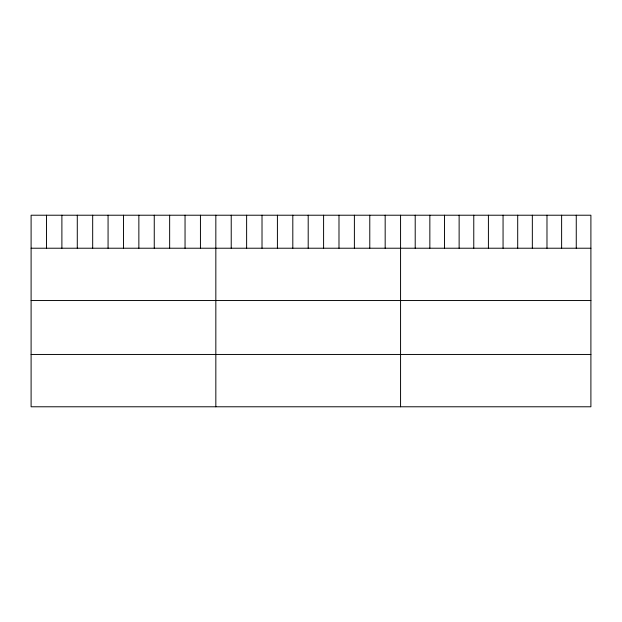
<?xml version="1.0" encoding="UTF-8"?>
<svg xmlns="http://www.w3.org/2000/svg" width="622" height="622" viewBox="0 0 622 622"><rect width="100%" height="100%" fill="white"/><g stroke="black" fill="none" stroke-linecap="round" stroke-linejoin="round"><path stroke-width="0.93" d="M590.9 248.217L590.9 406.78L31.1 406.78L31.1 215.22L590.9 215.22L590.9 248.217L31.1 248.217M31.1 300.543L590.9 300.543M31.1 354.454L590.9 354.454M576.26 215.22L576.26 248.217M561.619 215.22L561.619 248.217M546.979 215.22L546.979 248.217M532.339 215.22L532.339 248.217M517.698 215.22L517.698 248.217M503.058 215.22L503.058 248.217M488.41 215.22L488.41 248.217M473.77 215.22L473.77 248.217M459.129 215.22L459.129 248.217M444.489 215.22L444.489 248.217M429.849 215.22L429.849 248.217M415.208 215.22L415.208 248.217M400.568 215.22L400.568 406.78M385.173 215.22L385.173 248.217M369.779 215.22L369.779 248.217M354.385 215.22L354.385 248.217M338.99 215.22L338.99 248.217M323.595 215.22L323.595 248.217M308.201 215.22L308.201 248.217M292.807 215.22L292.807 248.217M277.412 215.22L277.412 248.217M262.017 215.22L262.017 248.217M246.623 215.22L246.623 248.217M231.228 215.22L231.228 248.217M215.834 215.22L215.834 406.78M200.44 215.22L200.44 248.217M185.045 215.22L185.045 248.217M169.65 215.22L169.65 248.217M154.256 215.22L154.256 248.217M138.861 215.22L138.861 248.217M123.467 215.22L123.467 248.217M108.072 215.22L108.072 248.217M92.678 215.22L92.678 248.217M77.284 215.22L77.284 248.217M61.889 215.22L61.889 248.217M46.494 215.22L46.494 248.217"/></g></svg>
